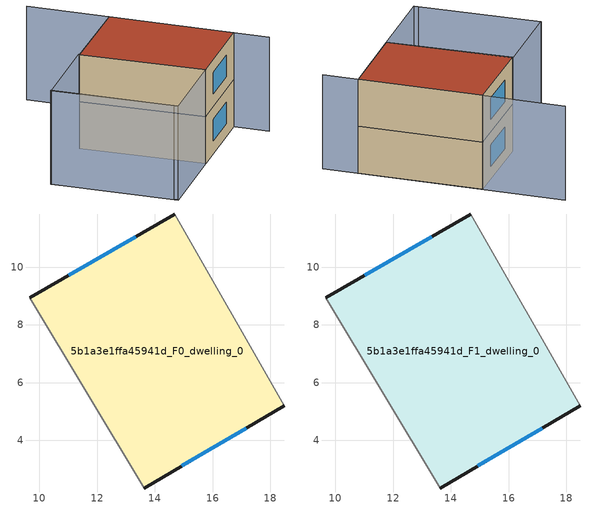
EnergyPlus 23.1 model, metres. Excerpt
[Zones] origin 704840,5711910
5b1a3e1ffa45941d_F0_dwelling_0
 floor ground (EU_floor_Construction): 14.69,11.84 18.48,5.19 13.63,2.34 9.67,8.95 z0
 wall outside (EU_wall_Construction): 14.69,11.84 9.67,8.95 / 13.63,2.34 18.48,5.19 z0:3
 wall adiabatic (EU_wall_Construction): 9.67,8.95 13.63,2.34 / 18.48,5.19 14.69,11.84 z0:3
 window (EU_Window_Construction): 13.33,11.06 11.02,9.73 / 14.94,3.11 17.17,4.42 z0.81:2.19
5b1a3e1ffa45941d_F1_dwelling_0
 floor to 5b1a3e1ffa45941d_F0_dwelling_0 (EU_floor_Construction): 14.69,11.84 18.48,5.19 13.63,2.34 9.67,8.95 z3
 wall outside (EU_wall_Construction): 14.69,11.84 9.67,8.95 / 13.63,2.34 18.48,5.19 z3:6
 wall adiabatic (EU_wall_Construction): 9.67,8.95 13.63,2.34 / 18.48,5.19 14.69,11.84 z3:6
 window (EU_Window_Construction): 13.33,11.06 11.02,9.73 / 14.94,3.11 17.17,4.42 z3.81:5.19
 roof outside (EU_roof_Construction): 18.48,5.19 14.69,11.84 9.67,8.95 13.63,2.34 z6
shading: 4.93,6.26 8.86,-0.45 / 19.55,3.3 12.18,16.24 / 8.87,-0.47 4.92,6.21 / 4.92,6.21 9.69,9.03 / 9.69,9.03 13.63,2.35 / 13.63,2.35 8.87,-0.47 z0:6
[Building]
EU S2 Campaign: North Axis=0; Terrain=City; Solar Distribution=FullExterior
[Site:Location]
London: Latitude=51.5; Longitude=-0.5; Time Zone=0; Elevation=25
[SizingPeriod:WeatherFileDays]
AnnualSizingPeriod: Begin Month=1; Begin Day of Month=1; End Month=12; End Day of Month=31; Day of Week for Start Day=Monday; Use Weather File Daylight Saving Period=No; Use Weather File Rain and Snow Indicators=No
[MATERIAL]
EU_InternalMass_Material: Roughness=MediumRough; Thickness=0.1; Conductivity=1; Density=1800; Specific Heat=900; Thermal Absorptance=0.9; Solar Absorptance=0.7; Visible Absorptance=0.7
[MATERIAL:NOMASS] Roughness=MediumRough; Thermal Absorptance=0.9; Solar Absorptance=0.7; Visible Absorptance=0.7
Name | Thermal Resistance
EU_wall_NoMass | 0.555556
EU_roof_NoMass | 0.510204
EU_floor_NoMass | 1.68919
[WINDOWMATERIAL:SIMPLEGLAZINGSYSTEM]
EU_Window_SimpleGlazing: UFactor=3.96; Solar Heat Gain Coefficient=0.85; Visible Transmittance=0.85
[CONSTRUCTION]
EU_wall_Construction: EU_wall_NoMass
EU_roof_Construction: EU_roof_NoMass
EU_floor_Construction: EU_floor_NoMass
EU_Window_Construction: EU_Window_SimpleGlazing
EU_InternalMass_Construction: EU_InternalMass_Material
[ZONE] Type=1; Multiplier=1; Ceiling Height=autocalculate; Volume=131.514; Floor Area=autocalculate; Part of Total Floor Area=Yes
5b1a3e1ffa45941d_F0_dwelling_0; 5b1a3e1ffa45941d_F1_dwelling_0
[INTERNALMASS] Construction=EU_InternalMass_Construction; Surface Area=43.8377
Name | Zone or ZoneList
5b1a3e1ffa45941d_F0_dwelling_0_EU_InternalMass | 5b1a3e1ffa45941d_F0_dwelling_0
5b1a3e1ffa45941d_F1_dwelling_0_EU_InternalMass | 5b1a3e1ffa45941d_F1_dwelling_0
[OTHEREQUIPMENT] Fuel Type=Electricity; Design Level Calculation Method=Watts/Area; Power per Zone Floor Area=1; Fraction Latent=0; Fraction Radiant=0; Fraction Lost=0; Carbon Dioxide Generation Rate=0; EndUse Subcategory=EU_Step8_InternalGains
Name | Zone or ZoneList or Space or SpaceList | Schedule
EU_Step8_InternalGain_5b1a3e1ffa45941d_F0_dwelling_0_f000 | 5b1a3e1ffa45941d_F0_dwelling_0 | EU_Step8_GainSchedule_5b1a3e1ffa45941d_F0_dwelling_0_f000
EU_Step8_InternalGain_5b1a3e1ffa45941d_F1_dwelling_0_f000 | 5b1a3e1ffa45941d_F1_dwelling_0 | EU_Step8_GainSchedule_5b1a3e1ffa45941d_F1_dwelling_0_f000
[ZONEVENTILATION:DESIGNFLOWRATE] Schedule=EU_AlwaysOn; Design Flow Rate Calculation Method=AirChanges/Hour; Air Changes per Hour=0.48; Ventilation Type=Natural; Fan Pressure Rise=0; Fan Total Efficiency=1; Constant Term Coefficient=1; Temperature Term Coefficient=0; Velocity Term Coefficient=0; Velocity Squared Term Coefficient=0; Minimum Indoor Temperature=-100; Maximum Indoor Temperature=100; Delta Temperature=-100; Minimum Outdoor Temperature=-100; Maximum Outdoor Temperature=100; Maximum Wind Speed=40
Name | Zone or ZoneList or Space or SpaceList
EU_ConstantAir_5b1a3e1ffa45941d_F0_dwelling_0 | 5b1a3e1ffa45941d_F0_dwelling_0
EU_ConstantAir_5b1a3e1ffa45941d_F1_dwelling_0 | 5b1a3e1ffa45941d_F1_dwelling_0
[HVACTEMPLATE:THERMOSTAT] Constant Heating Setpoint=20; Constant Cooling Setpoint=50
EU_HeatOnly_5b1a3e1ffa45941d_F0_dwelling_0; EU_HeatOnly_5b1a3e1ffa45941d_F1_dwelling_0
[HVACTEMPLATE:ZONE:IDEALLOADSAIRSYSTEM] System Availability Schedule=EU_AlwaysOn; Maximum Heating Supply Air Temperature=50; Minimum Cooling Supply Air Temperature=13; Maximum Heating Supply Air Humidity Ratio=0.0156; Minimum Cooling Supply Air Humidity Ratio=0.0077; Heating Limit=NoLimit; Cooling Limit=NoLimit; Heating Availability Schedule=EU_AlwaysOn; Cooling Availability Schedule=EU_CoolingOff; Dehumidification Control Type=ConstantSensibleHeatRatio; Cooling Sensible Heat Ratio=0.7; Dehumidification Setpoint=60; Humidification Control Type=None; Humidification Setpoint=30; Outdoor Air Method=None; Outdoor Air Flow Rate per Person=0.00944; Outdoor Air Flow Rate per Zone Floor Area=0; Outdoor Air Flow Rate per Zone=0; Demand Controlled Ventilation Type=None; Outdoor Air Economizer Type=NoEconomizer; Heat Recovery Type=None; Sensible Heat Recovery Effectiveness=0.7; Latent Heat Recovery Effectiveness=0.65
Name | Template Thermostat
5b1a3e1ffa45941d_F0_dwelling_0 | EU_HeatOnly_5b1a3e1ffa45941d_F0_dwelling_0
5b1a3e1ffa45941d_F1_dwelling_0 | EU_HeatOnly_5b1a3e1ffa45941d_F1_dwelling_0
[SIZING:ZONE] Zone Cooling Design Supply Air Temperature Input Method=SupplyAirTemperature; Zone Cooling Design Supply Air Temperature=13; Zone Heating Design Supply Air Temperature Input Method=SupplyAirTemperature; Zone Heating Design Supply Air Temperature=50; Zone Cooling Design Supply Air Humidity Ratio=0.008; Zone Heating Design Supply Air Humidity Ratio=0.008; Cooling Design Air Flow Method=DesignDay; Cooling Design Air Flow Rate=0; Cooling Minimum Air Flow per Zone Floor Area=0.000762; Cooling Minimum Air Flow=0; Cooling Minimum Air Flow Fraction=0.2; Heating Design Air Flow Method=DesignDay; Heating Design Air Flow Rate=0; Heating Maximum Air Flow per Zone Floor Area=0.002032; Heating Maximum Air Flow=0.141576; Heating Maximum Air Flow Fraction=0.3; Account for Dedicated Outdoor Air System=No; Dedicated Outdoor Air System Control Strategy=NeutralSupplyAir; Dedicated Outdoor Air Low Setpoint Temperature for Design=autosize; Dedicated Outdoor Air High Setpoint Temperature for Design=autosize; Zone Load Sizing Method=Sensible Load Only No Latent Load; Zone Latent Cooling Design Supply Air Humidity Ratio Input Method=HumidityRatioDifference; Zone Cooling Design Supply Air Humidity Ratio Difference=0.005; Zone Latent Heating Design Supply Air Humidity Ratio Input Method=HumidityRatioDifference; Zone Humidification Design Supply Air Humidity Ratio Difference=0.005
5b1a3e1ffa45941d_F0_dwelling_0; 5b1a3e1ffa45941d_F1_dwelling_0
[SCHEDULE:CONSTANT]
Name | Hourly Value
EU_AlwaysOn | 1
EU_CoolingOff | 0
[SCHEDULE:FILE] Column Number=1; Rows to Skip at Top=0; Number of Hours of Data=8760; Column Separator=Comma; Interpolate to Timestep=No; Minutes per Item=60; Adjust Schedule for Daylight Savings=Yes
Name | File
EU_Step8_GainSchedule_5b1a3e1ffa45941d_F0_dwelling_0_f000 | ../../schedules/5b1a3e1ffa45941d/5b1a3e1ffa45941d_F0_dwelling_0_f000_gain.csv
EU_Step8_GainSchedule_5b1a3e1ffa45941d_F1_dwelling_0_f000 | ../../schedules/5b1a3e1ffa45941d/5b1a3e1ffa45941d_F1_dwelling_0_f000_gain.csv
